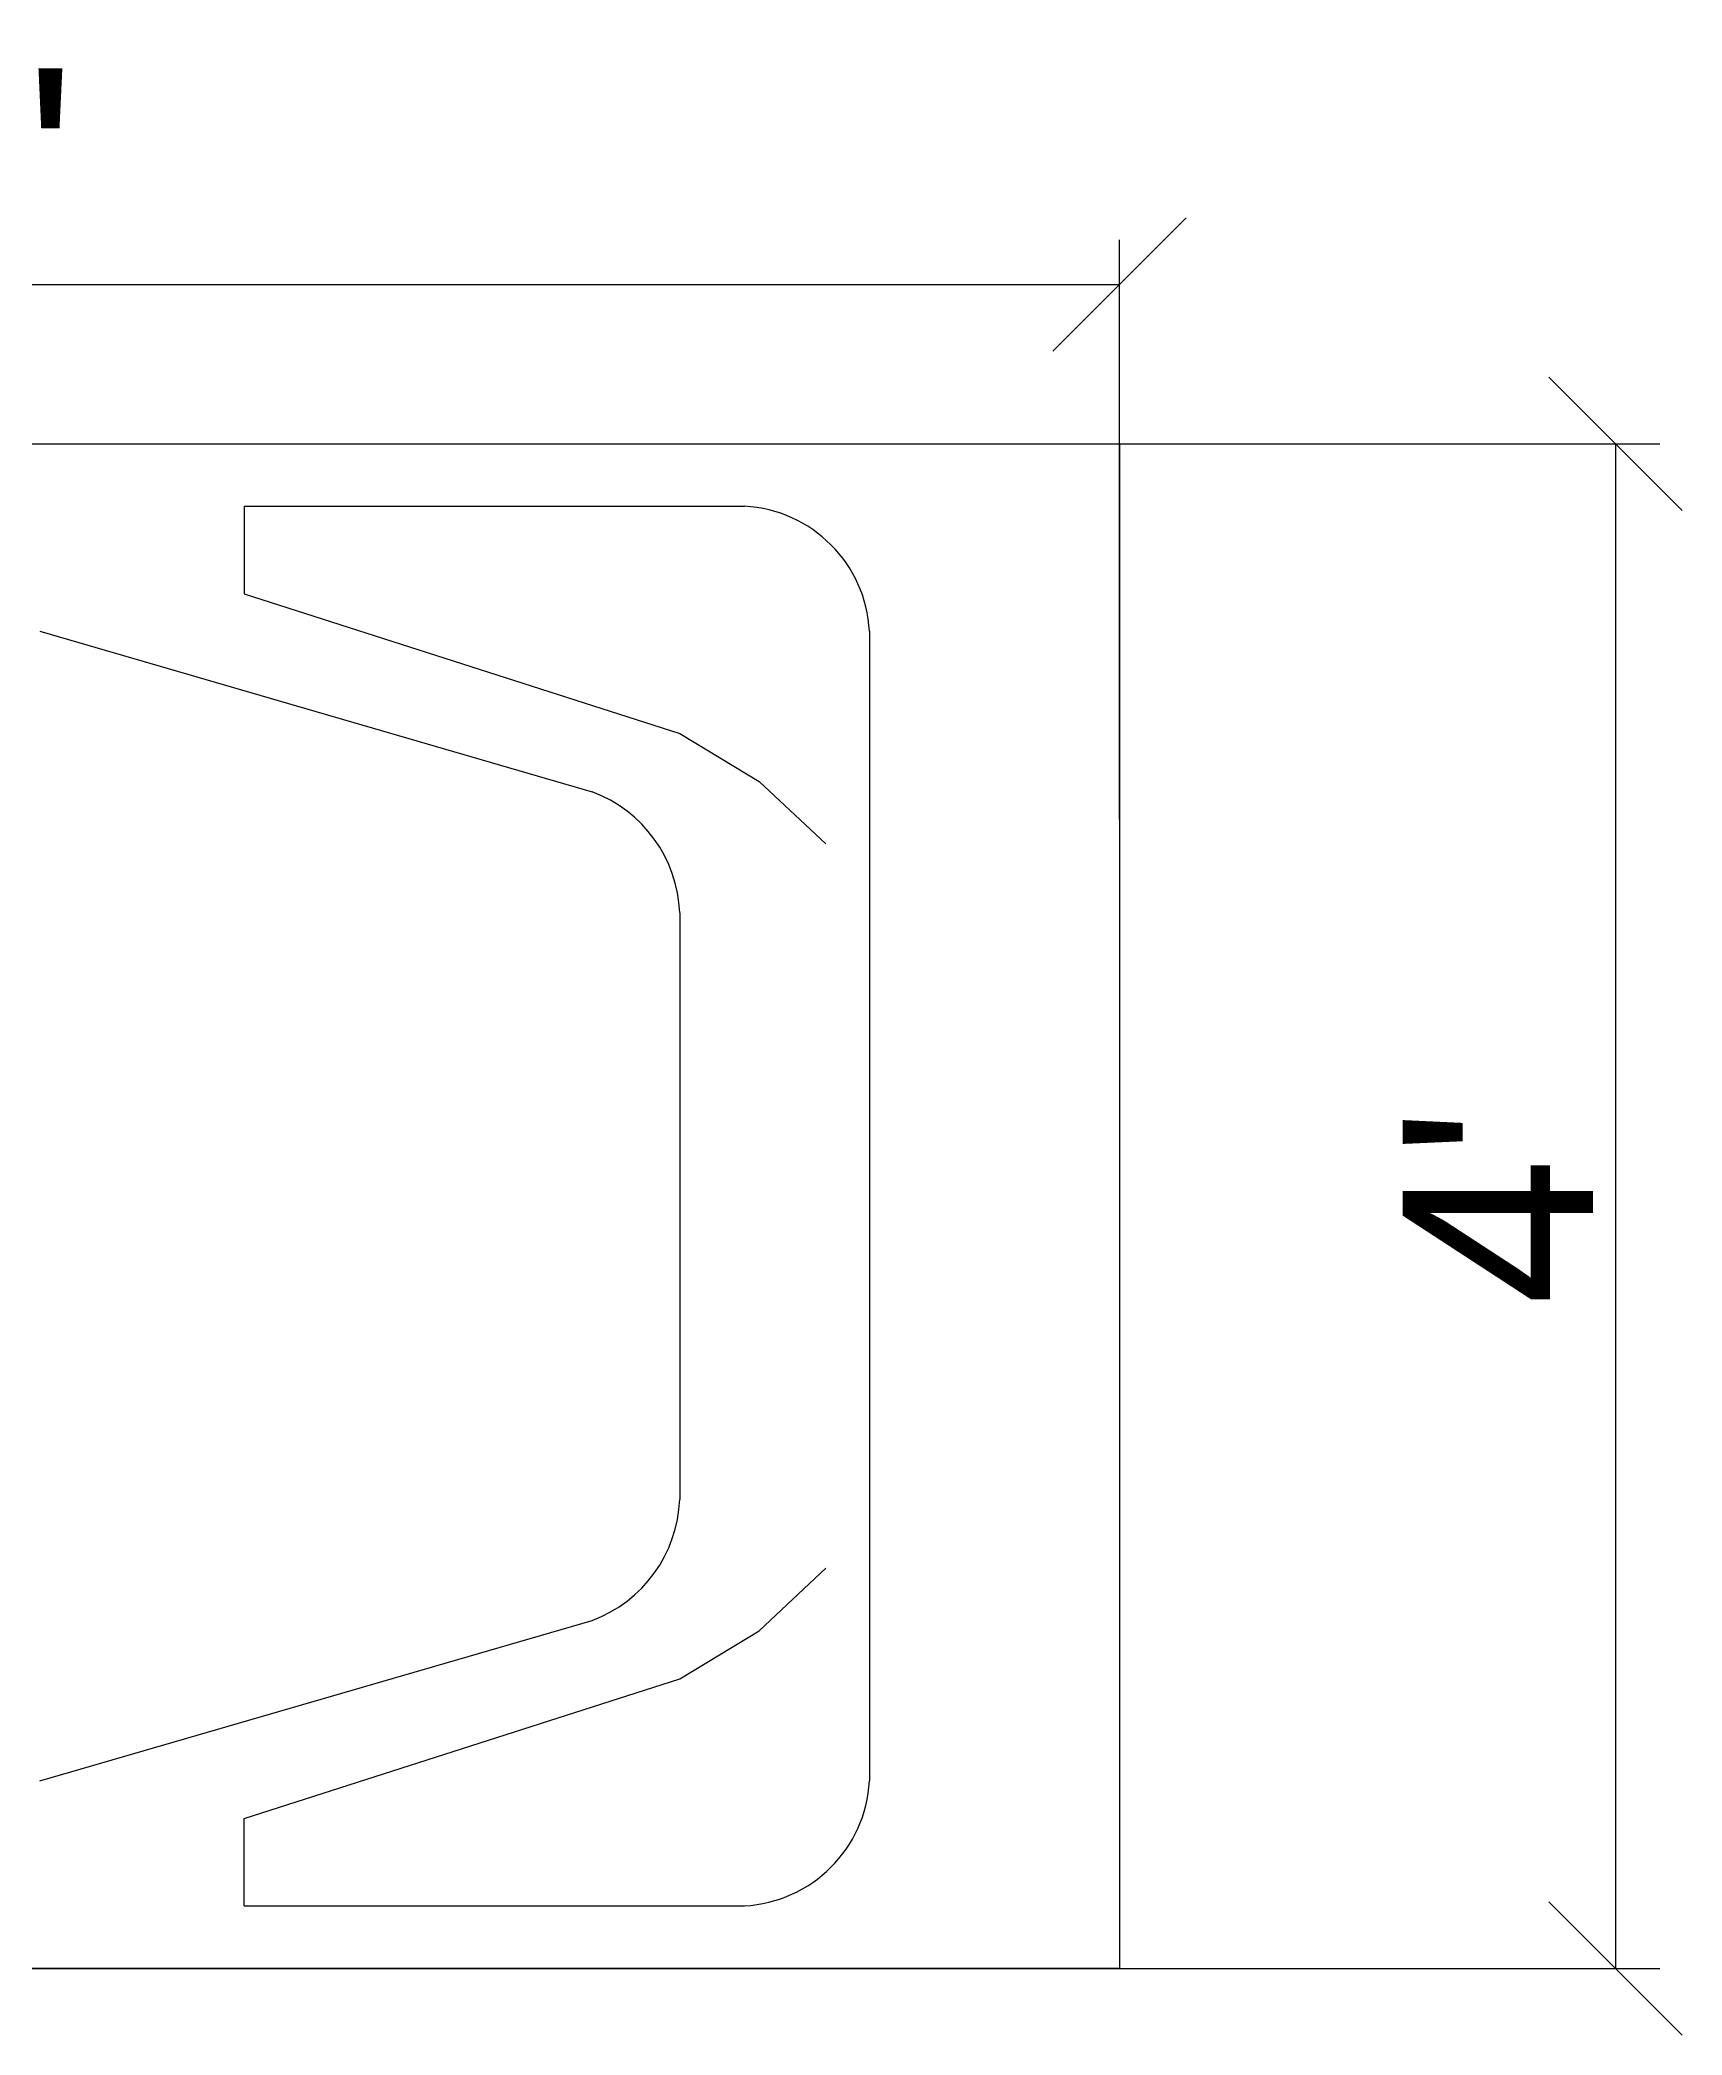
# Model space of a CAD drawing. Header units: inches. Extents: x 476 to 2648, y -784 to 418.
# Drawn here: x 2596.6 to 2648.3, y -741.3 to -678.5 of the extents above; entities that cross this region are included whole.
import ezdxf

# ---------------------------------------------------------------- set-up
doc = ezdxf.new("R2010")
doc.units = ezdxf.units.IN
doc.header["$MEASUREMENT"] = 0
doc.styles.add('6', font='arial.ttf', dxfattribs={"height": 6})
doc.dimstyles.new('DIM', dxfattribs={"dimscale": 1.4, "dimtxt": 0.18, "dimasz": 3, "dimexe": 1, "dimexo": 1, "dimgap": 0.5, "dimtad": 1, "dimzin": 0, "dimdsep": 46, "dimlunit": 4, "dimtxsty": '6', "dimblk": 'OBLIQUE', "dimcen": 2, "dimclrd": 256, "dimclre": 256, "dimadec": 0, "dimazin": 0, "dimtfac": 0.7, "dimtofl": 0, "dimtmove": 0, "dimatfit": 3, "dimfxl": 0, "dimfrac": 1, "dimtolj": 1, "dimtzin": 0, "dimlwd": -1, "dimarcsym": 0})

# ---------------------------------------------------------------- blocks, each defined once
blk = doc.blocks.new('_Oblique')
at = {"color": 0, "linetype": 'ByBlock', "lineweight": -2}
blk.add_line((-0.5, -0.5), (0.5, 0.5), dxfattribs=at)
blk = doc.blocks.new('*D159')
at = {"lineweight": -2}
for p, q in [((2558.572, -703.06), (2558.572, -684.816)), ((2630.563, -703.06), (2630.563, -684.816))]:
    blk.add_line(p, q, dxfattribs=at)
blk.add_line((2558.572, -686.216), (2630.563, -686.216))
at = {"layer": 'Defpoints', "color": 0}
for p in [(2630.563, -686.216), (2558.572, -704.46), (2630.563, -704.46)]:
    blk.add_point(p, dxfattribs=at)
at = {"xscale": 4.199999999999999, "yscale": 4.199999999999999, "zscale": 4.199999999999999, "rotation": 180}
blk.add_blockref('_Oblique', (2558.572, -686.216), dxfattribs=at)
at = {"xscale": 4.199999999999999, "yscale": 4.199999999999999, "zscale": 4.199999999999999}
blk.add_blockref('_Oblique', (2630.563, -686.216), dxfattribs=at)
at = {"color": 0, "insert": (2594.567, -682.453), "char_height": 6, "attachment_point": 5, "style": '6'}
blk.add_mtext("\\A1;6'", dxfattribs=at)
blk = doc.blocks.new('*D160')
at = {"lineweight": -2}
for p, q in [((2559.972, -691.232), (2647.574, -691.232)), ((2559.972, -739.241), (2647.574, -739.241))]:
    blk.add_line(p, q, dxfattribs=at)
blk.add_line((2646.174, -691.232), (2646.174, -739.241))
at = {"layer": 'Defpoints', "color": 0}
for p in [(2558.572, -691.232), (2558.572, -739.241), (2646.174, -739.241)]:
    blk.add_point(p, dxfattribs=at)
at = {"xscale": 4.199999999999999, "yscale": 4.199999999999999, "zscale": 4.199999999999999}
for p, rotation in [((2646.174, -691.232), 90), ((2646.174, -739.241), 270)]:
    blk.add_blockref('_Oblique', p, dxfattribs=dict(at, rotation=rotation))
at = {"color": 0, "insert": (2642.474, -715.237), "char_height": 6, "attachment_point": 5, "rotation": 90, "style": '6'}
blk.add_mtext("\\A1;4'", dxfattribs=at)

msp = doc.modelspace()

# ---------------------------------------------------------------- linework, layer by layer
at = {"color": 3, "lineweight": 30}
for p, q in [((2603, -693.201), (2618.75, -693.201)), ((2603, -693.201), (2603, -695.957)), ((2603, -695.957), (2616.716, -700.354)), ((2596.569, -697.138), (2613.96, -702.192)), ((2622.688, -697.138), (2622.688, -733.335)), ((2616.716, -700.354), (2619.21, -701.863)), ((2619.21, -701.863), (2621.31, -703.832)), ((2616.716, -705.998), (2616.716, -724.476)), ((2619.21, -728.61), (2621.31, -726.641)), ((2596.569, -733.335), (2613.96, -728.282)), ((2616.716, -730.12), (2619.21, -728.61)), ((2603, -734.516), (2616.716, -730.12)), ((2603, -737.273), (2603, -734.516)), ((2603, -737.273), (2618.75, -737.273))]:
    msp.add_line(p, q, dxfattribs=at)
msp.add_lwpolyline([(2558.572, -691.232), (2630.563, -691.232), (2630.563, -739.241), (2558.572, -739.241)], close=True, dxfattribs=at)
for centre, radius, start, end in [((2618.536, -697.353), 4.157, 2.95341, 87.04659), ((2612.47, -706.171), 4.249, 2.33798, 69.48147), ((2612.47, -724.303), 4.249, 290.51853, 357.66202), ((2618.528, -733.113), 4.165, 273.05301, 356.94699)]:
    msp.add_arc(centre, radius, start, end, dxfattribs=at)

# ---------------------------------------------------------------- dimensions: what is measured, and where the dimension line sits
dim = msp.add_linear_dim(base=(2630.563, -686.216), p1=(2558.572, -704.46), p2=(2630.563, -704.46), dimstyle='DIM', override={"dimfrac": 0})
dim.commit()
dim.dimension.update_dxf_attribs({"geometry": '*D159', "text_midpoint": (2594.567, -682.453)})
dim = msp.add_linear_dim(base=(2646.174, -739.241), p1=(2558.572, -691.232), p2=(2558.572, -739.241), angle=90, dimstyle='DIM', override={"dimfrac": 0})
dim.commit()
dim.dimension.update_dxf_attribs({"geometry": '*D160', "text_midpoint": (2642.474, -715.237)})

doc.saveas('drawing.dxf')
